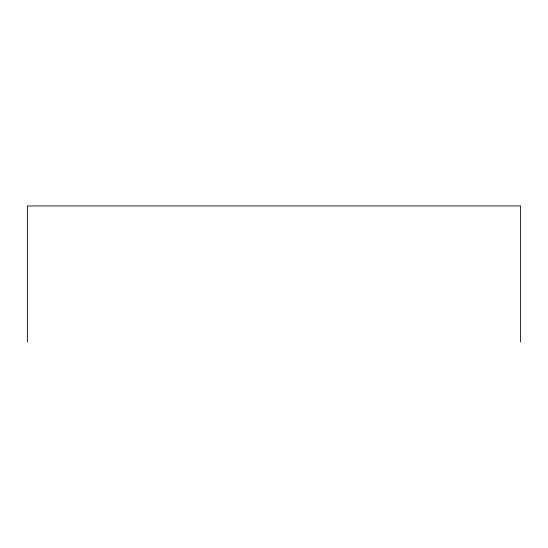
<?xml version="1.0" encoding="UTF-8"?>
<svg xmlns="http://www.w3.org/2000/svg" width="548" height="548" viewBox="0 0 548 548"><rect width="100%" height="100%" fill="white"/><g stroke="black" fill="none" stroke-linecap="round" stroke-linejoin="round"><path stroke-width="0.82" d="M520.6 342.048L520.6 205.952L27.4 205.952L27.4 342.048"/></g></svg>
